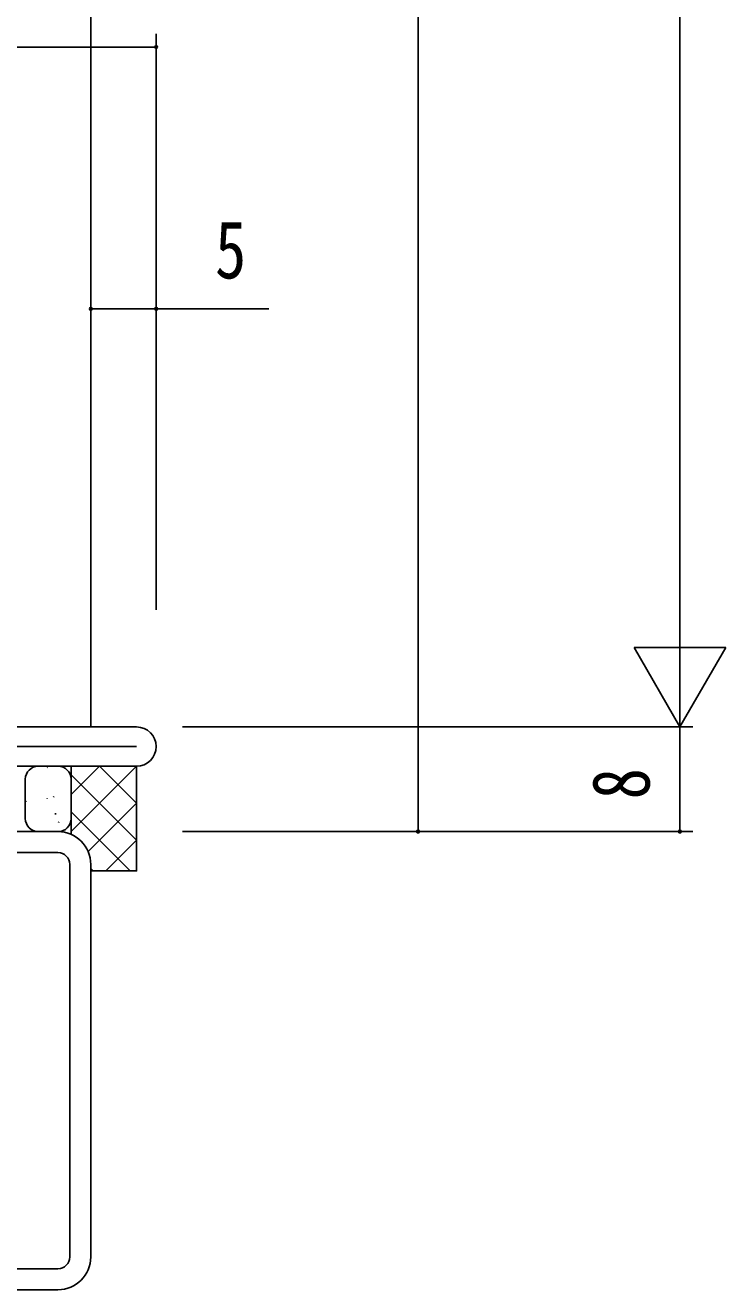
# Model space of a CAD drawing. Units: millimetres, scale not verified. Extents: x -1045 to 397, y -282 to 282.
# Drawn here: x -192.9 to -139.4, y -185.7 to -89.1 of the extents above; entities that cross this region are included whole.
import ezdxf
from ezdxf.enums import TextEntityAlignment as Align

# ---------------------------------------------------------------- set-up
doc = ezdxf.new("R2010")
doc.units = ezdxf.units.MM
doc.header["$LTSCALE"] = 2
for name, color, linetype in [('0-2_YKK_11', 7, 'Continuous'), ('0-3_YKK_12', 2, 'Continuous'), ('0-4_YKK_13', 4, 'Continuous'), ('0-6_YKK_D', 6, 'Continuous')]:
    doc.layers.add(name, color=color, linetype=linetype)
doc.styles.add('ＭＳ ゴシック', font='')
doc.styles.get('ＭＳ ゴシック').set_extended_font_data('MS Gothic')

msp = doc.modelspace()

# ---------------------------------------------------------------- linework, layer by layer
at = {"layer": '0-2_YKK_11'}
for p, q in [((-280.4, -142.701), (-184.4, -142.701)), ((-184.4, -144.201), (-280.4, -144.201)), ((-223.4, -150.7), (-190.4, -150.7)), ((-190.4, -152.3), (-223.4, -152.3)), ((-189.5, -183.2), (-189.5, -153.2)), ((-187.9, -153.2), (-187.9, -183.2))]:
    msp.add_line(p, q, dxfattribs=at)
for points in [[(-184.4, -145.701), (-217.9, -145.701), (-217.9, -144.201)], [(-190.4, -185.7), (-202.9, -185.7), (-202.9, -184.1), (-190.4, -184.1)]]:
    msp.add_lwpolyline(points, dxfattribs=at)
for centre, radius, start, end in [((-184.4, -144.201), 1.5, 0.00001, 89.99999), ((-184.4, -144.201), 1.5, 270.00001, 359.99999), ((-190.4, -153.2), 2.5, 0, 90), ((-190.4, -153.2), 0.9, 0, 90), ((-190.4, -183.2), 2.5, 270, 0), ((-190.4, -183.2), 0.9, 270, 0)]:
    msp.add_arc(centre, radius, start, end, dxfattribs=at)
at = {"layer": '0-3_YKK_12'}
msp.add_line((-187.9, -5.724), (-187.9, -142.701), dxfattribs=at)
at = {"layer": '0-4_YKK_13'}
for p, q in [((-190.395, -145.7), (-191.895, -145.7)), ((-191.226, -145.83), (-191.199, -145.788)), ((-189.4, -150.7), (-184.4, -145.7)), ((-189.4, -147.872), (-187.228, -145.7)), ((-184.4, -148.528), (-187.228, -145.7)), ((-192.895, -146.7), (-192.895, -149.7)), ((-184.4, -151.357), (-189.4, -146.357)), ((-189.395, -149.7), (-189.395, -146.7)), ((-192.868, -148.389), (-192.841, -148.346)), ((-191.225, -148.182), (-191.223, -148.172)), ((-190.739, -148.062), (-190.712, -148.02)), ((-188.097, -152.226), (-184.4, -148.528)), ((-190.599, -149.398), (-190.6, -149.298)), ((-184.885, -153.7), (-189.4, -149.185)), ((-192.36, -150.586), (-192.355, -150.578)), ((-191.895, -150.7), (-190.395, -150.7)), ((-190.352, -150.004), (-190.325, -149.962)), ((-186.743, -153.7), (-184.4, -151.357)), ((-187.713, -153.7), (-187.915, -153.499))]:
    msp.add_line(p, q, dxfattribs=at)
for points in [[(-189.4, -150.909), (-189.4, -145.7), (-184.4, -145.7)], [(-184.4, -145.7), (-184.4, -153.7), (-187.9, -153.7)]]:
    msp.add_lwpolyline(points, dxfattribs=at)
for centre, start, end in [((-191.895, -146.7), 90, 180), ((-190.395, -146.7), 0, 90), ((-191.895, -149.7), 180, 270), ((-190.395, -149.7), 270, 0)]:
    msp.add_arc(centre, 1, start, end, dxfattribs=at)
at = {"layer": '0-6_YKK_D'}
for p, q in [((-162.9, -150.7), (-162.9, 129.3)), ((-142.9, 125.3), (-142.9, -135.701)), ((-182.9, -133.748), (-182.9, -89.748)), ((-323.9, -90.748), (-182.9, -90.748)), ((-187.9, -133.748), (-187.9, -109.748)), ((-182.9, -133.748), (-182.9, -109.748)), ((-142.9, -142.701), (-142.9, -130.576)), ((-142.9, -142.701), (-146.4, -136.639)), ((-139.4, -136.639), (-146.4, -136.639)), ((-142.9, -142.701), (-139.4, -136.639)), ((-180.9, -142.701), (-141.9, -142.701)), ((-180.9, -142.701), (-141.9, -142.701)), ((-142.9, -150.7), (-142.9, -142.701)), ((-180.9, -150.7), (-161.9, -150.7)), ((-180.9, -150.7), (-141.9, -150.7))]:
    msp.add_line(p, q, dxfattribs=at)
msp.add_lwpolyline([(-187.9, -110.748), (-182.9, -110.748), (-174.3, -110.748)], dxfattribs=at)
for centre, start, end in [((-182.9, -90.748), 0, 180), ((-182.9, -90.748), 180, 0), ((-187.9, -110.748), 0, 180), ((-187.9, -110.748), 180, 0), ((-182.9, -110.748), 0, 180), ((-182.9, -110.748), 180, 0), ((-162.9, -150.7), 90, 270), ((-162.9, -150.7), 270, 90), ((-142.9, -150.7), 90, 270), ((-142.9, -150.7), 270, 90)]:
    msp.add_arc(centre, 0.106, start, end, dxfattribs=at)

# ---------------------------------------------------------------- texts
at = {"layer": '0-6_YKK_D', "style": 'ＭＳ ゴシック', "width": 0.8}
msp.add_text('5', height=4.399, dxfattribs=at).set_placement((-178.41, -109.748), align=Align.BOTTOM_LEFT)
msp.add_text('8', height=4.399, rotation=90, dxfattribs=at).set_placement((-143.9, -148.235), align=Align.BOTTOM_LEFT)

doc.saveas('drawing.dxf')
